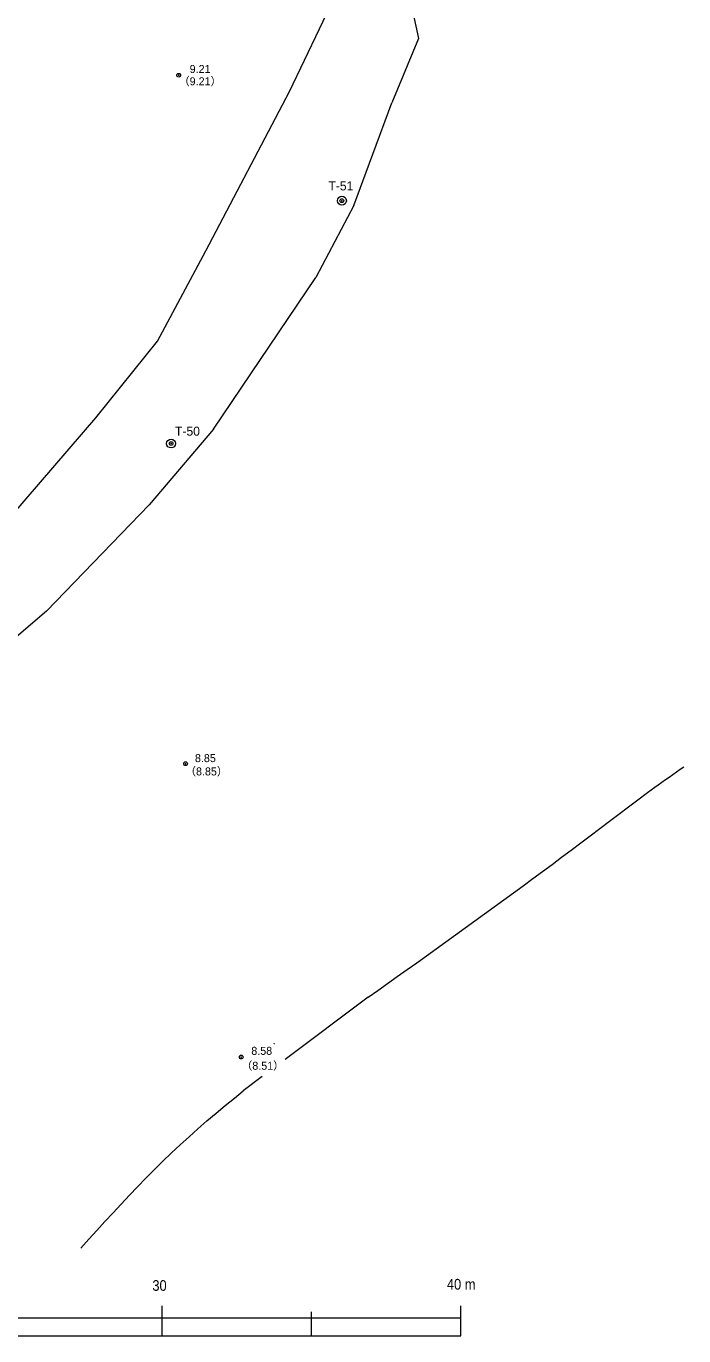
# Model space of a CAD drawing. Units: millimetres, scale not verified. Extents: x 13490 to 141534, y 7000 to 96571.
# Drawn here: x 90264 to 112280, y 7919 to 51783 of the extents above; entities that cross this region are included whole.
import ezdxf
from ezdxf.enums import TextEntityAlignment as Align

# ---------------------------------------------------------------- set-up
doc = ezdxf.new("R2010")
doc.units = ezdxf.units.MM
doc.header["$LTSCALE"] = 250
doc.header["$PDMODE"] = 32
doc.header["$PDSIZE"] = 125
doc.layers.add('0平面図-0通り芯', color=6, linetype='Continuous', lineweight=13)
doc.styles.add('MS-ゴシック-5.0-1.0', font='')
doc.styles.get('MS-ゴシック-5.0-1.0').set_extended_font_data('MS-ゴシック-5.0-1.0')

msp = doc.modelspace()

# ---------------------------------------------------------------- linework, layer by layer
at = {"layer": '0平面図-0通り芯', "color": 3}
for p, q in [((99077, 49592), (101031.8, 53681.2)), ((103216.4, 52195.2), (103395, 51370)), ((103395, 51370), (102506, 49211)), ((96283, 44258), (99077, 49592)), ((101236, 45782), (102506, 49211)), ((101236, 45782), (99965.9, 43369)), ((94663.4, 41234.5), (96283, 44258)), ((96537, 38289), (99965.9, 43369)), ((92600, 38670), (94663.4, 41234.5)), ((88663, 34098), (92600, 38670)), ((96537, 38289), (94378, 35749)), ((94378, 35749), (90949, 32193)), ((90949, 32193), (89298, 30796)), ((111915, 26720), (112036.8, 26806.1)), ((112036.8, 26806.1), (112158.6, 26892.2)), ((112158.6, 26892.2), (112280.4, 26978.4)), ((111306, 26289.3), (111427.8, 26375.4)), ((111427.8, 26375.4), (111549.6, 26461.5)), ((111549.6, 26461.5), (111671.4, 26547.7)), ((111671.4, 26547.7), (111793.2, 26633.8)), ((111793.2, 26633.8), (111915, 26720)), ((110743.8, 25875.2), (111062.4, 26117)), ((111062.4, 26117), (111184.2, 26203.1)), ((111062.4, 26117), (111070.9, 26123.4)), ((111184.2, 26203.1), (111306, 26289.3)), ((110106.3, 25391.8), (110425.1, 25633.5)), ((110425.1, 25633.5), (110743.8, 25875.2)), ((109468.3, 24909.2), (109787.4, 25150.4)), ((109787.4, 25150.4), (110106.3, 25391.8)), ((108829.4, 24427.7), (109149, 24668.3)), ((109149, 24668.3), (109468.3, 24909.2)), ((108189.3, 23947.9), (108509.5, 24187.6)), ((108509.5, 24187.6), (108829.4, 24427.7)), ((107547.6, 23470.2), (107868.6, 23708.7)), ((107868.6, 23708.7), (108189.3, 23947.9)), ((107226.1, 23232.2), (107547.6, 23470.2)), ((106581.9, 22757.8), (106904.2, 22994.7)), ((106904.2, 22994.7), (107226.1, 23232.2)), ((105936.2, 22285.5), (106259.2, 22521.4)), ((106259.2, 22521.4), (106581.9, 22757.8)), ((105289, 21815.2), (105612.8, 22050.1)), ((105612.8, 22050.1), (105936.2, 22285.5)), ((104640.4, 21346.8), (104964.9, 21580.8)), ((104964.9, 21580.8), (105289, 21815.2)), ((103990.6, 20880.2), (104315.7, 21113.3)), ((104315.7, 21113.3), (104640.4, 21346.8)), ((103339.7, 20415.1), (103665.3, 20647.5)), ((103665.3, 20647.5), (103990.6, 20880.2)), ((102687.9, 19951.2), (103013.9, 20183)), ((103013.9, 20183), (103339.7, 20415.1)), ((102361.8, 19719.5), (102687.9, 19951.2)), ((101709.4, 19256.5), (102035.6, 19488)), ((102035.6, 19488), (102361.8, 19719.5)), ((96927.9, 15629.5), (97237, 15883.5)), ((97237, 15883.5), (97532.1, 16122.7)), ((96316.1, 15113.4), (96620.9, 15372.8)), ((96620.9, 15372.8), (96927.9, 15629.5)), ((96014.2, 14850.9), (96316.1, 15113.4)), ((95419.8, 14315.5), (95715.3, 14585)), ((95715.3, 14585), (96014.2, 14850.9)), ((94840, 13765), (95128, 14042.2)), ((95128, 14042.2), (95419.8, 14315.5)), ((94555.4, 13484.2), (94840, 13765)), ((93995.2, 12913.5), (94273.9, 13200.3)), ((94273.9, 13200.3), (94555.4, 13484.2)), ((93718.8, 12624.3), (93995.2, 12913.5)), ((93172, 12039.9), (93444.5, 12333)), ((93444.5, 12333), (93718.8, 12624.3)), ((92900.8, 11745.4), (93172, 12039.9)), ((92361.1, 11153.6), (92630.6, 11449.9)), ((92630.6, 11449.9), (92900.8, 11745.4)), ((92092, 10857), (92361.1, 11153.6))]:
    msp.add_line(p, q, dxfattribs=at)
at = {"layer": '0平面図-0通り芯'}
for p, q in [((101709.4, 19256.5), (98930.5, 17171.8)), ((98167.7, 16599.6), (97532.1, 16122.7))]:
    msp.add_line(p, q, dxfattribs=at)
at = {"layer": '0平面図-0通り芯', "color": 4}
for p, q in [((94820.1, 7918.6), (94820.1, 8918.6)), ((104820.1, 7918.6), (104820.1, 8918.6)), ((54820.1, 8518.6), (104820.1, 8518.6)), ((99820.1, 7918.6), (99820.1, 8725.8))]:
    msp.add_line(p, q, dxfattribs=at)
at = {"layer": '0平面図-0通り芯', "color": 5}
msp.add_line((54820.1, 7918.6), (104820.1, 7918.6), dxfattribs=at)
at = {"layer": '0平面図-0通り芯', "color": 4}
for centre in [(100832, 45937.9), (95115.5, 37805.1)]:
    msp.add_circle(centre, 150, dxfattribs=at)
at = {"layer": '0平面図-0通り芯', "color": 2}
msp.add_circle((98569.9, 17703.8), 2, dxfattribs=at)
at = {"layer": '0平面図-0通り芯', "color": 7}
for p in [(95369.8, 50138.6), (100832, 45937.9), (95115.5, 37805.1), (95600.1, 27080.8), (97463.6, 17256)]:
    msp.add_point(p, dxfattribs=at)

# ---------------------------------------------------------------- texts
at = {"layer": '0平面図-0通り芯', "color": 4, "style": 'MS-ゴシック-5.0-1.0'}
for s, height, p in [('9.21', 268.1, (95736.3, 50133.6)), ('（9.21）', 268.1, (95370.8, 49721.9)), ('T-51', 303.8, (100381.1, 46191.1)), ('T-50', 303.8, (95245.4, 37975.4)), ('8.85', 268.1, (95914.3, 27053.4)), ('（8.85）', 268.1, (95583.8, 26607.2)), ('8.58', 268.1, (97800.6, 17248.4)), ('（8.51）', 268.1, (97467.8, 16749.2))]:
    msp.add_text(s, height=height, dxfattribs=at).set_placement(p, align=Align.BOTTOM_LEFT)
at = {"layer": '0平面図-0通り芯', "color": 7, "style": 'MS-ゴシック-5.0-1.0', "width": 0.9}
for s, p in [('30', (94488, 9318)), ('40 m', (104349.3, 9359.9))]:
    msp.add_text(s, height=357.4, dxfattribs=at).set_placement(p, align=Align.BOTTOM_LEFT)

doc.saveas('drawing.dxf')
